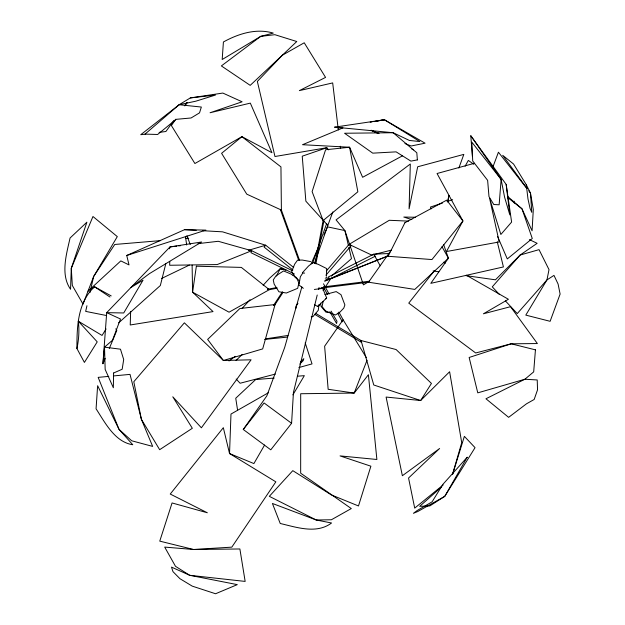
<?xml version="1.0" encoding="UTF-8"?>
<svg xmlns="http://www.w3.org/2000/svg" width="625" height="625" viewBox="0 0 625 625"><rect width="100%" height="100%" fill="white"/><g stroke="black" fill="none" stroke-linecap="round" stroke-linejoin="round"><path stroke-width="0.94" d="M169.758 261.398L169.688 265.266L217.195 264.57L251.672 250.711L291.906 270.438M130.641 311.461L130.227 324.984L213.031 311.594L192.594 292.188L192.109 265.094M326.359 276.211L326.719 268.594L318.273 264.359L313.047 262.516L308.547 266.016L302.406 272.742M76.938 348.562C78.789 339.75 79.5 330.219 78.297 321.211L97.227 341.859L84.406 362.422L76.938 348.562C76.891 327.094 77.492 302.422 94.562 286.766L111.219 295.922M301.875 286.953L284.695 347.422L266.867 395.82L243.273 429.477L270.781 449.82L291.586 423.305L293.445 392.422L317.219 295.016M102.93 363.719L106.703 312.656L170.016 246.914L201.578 242L149.344 273.688L130.938 287.492L143.023 280.18L123.727 312.969L106.703 312.656L120.484 319L112.508 340.219L104.523 347.156L102.93 363.719L105.18 358.328M318.992 304.82L318.273 310.281L313.07 316.523L311.203 316.812M448.016 201.133L448.906 195.43L447.539 201.992M315.125 263.578L323.117 220.562L312.117 191.625L325.594 149.75L349.594 147.234L362.625 177.289L402.555 155.781M315.906 263.828L323.898 220.805L323.117 220.562L357.852 191.797L349.594 147.234L302.523 144.711L342.922 127.898M323.156 301.477L322.055 306.57L325.617 310.961L335.383 314.992L339.977 312.117L343.781 308.094L344.883 304.93L340.992 294.68L336.195 291.594L324.961 294.586M86.953 305.727L85.664 311.383L106.469 315.531M89.977 292.523L93.648 276.492L117.305 236.609L92.961 216.508L71.289 268.32L70.555 289.273C60.211 274.633 66.539 253.922 70.062 238.016L86.883 222.195L71.289 268.32L72.32 285.469L83.031 304.125L93.648 276.492L114.758 244.469L160.492 240.625M318.625 289.375L319.094 287.492M165.766 263.867L160.336 285.531L118.664 322.836M169.539 248.797L170.016 246.914L176.766 246.125M452.484 474.5L461.727 442.688L449.617 371.742L420.648 400.523L386.102 397.055L402.359 475.727L439.625 448.492L408.555 478.008L414.703 508.117L443.156 484.953M452.547 474.523L464.367 436.352L475.047 447.648L444.758 496.352L429.859 505.898L419.672 506.344L441.297 487.188M312.516 263.625L326.594 223.711L327.828 225.422L314.383 263.516M324.273 286.305L323.562 288.281L321.82 287.43M458.852 168.062L463.828 154.383L417.68 166.781L409.086 208.875L410.313 164.008L336.07 219.875L344.891 230.562L363.438 284.883L367.594 282.367M332.828 211.953L327.828 225.422L305.859 201.18L302.242 156.195L326.789 147.742L328.68 149.867M492.797 167.266L498.422 152.211L526.922 188.586M367.062 360.219L354.195 393.062L300.695 393.734L300.672 473.195L351.297 508.562L331.383 519.766L316.242 519.992L272.414 503.461L280.234 523.484C296.594 527.305 316.531 534.312 331.555 522.992L316.242 519.992L269.32 496.336L292.797 470.656L331.281 494.883L358.484 505.969L370.891 466.195L340.055 455.906L376.883 459.484L368.398 374.727L354.195 393.062L328.156 389.297L324.625 346.227L343.102 319.789L338.906 312.078M109.297 348.453L116.797 330.5L115.836 328.805M311.102 263.852L318.523 247.117M323.992 234.789L327.516 226.859L344.891 230.562L348.414 245.531M276.398 276.094L280.18 268.742L285.836 269.938M465.102 166.25L468.336 160.414L473.797 164.258M264.602 445.031L253.898 463.57L229.531 453.539L223.328 427.688L170.242 494.055L207.328 512.766L172.07 502.953L159.758 541.133L193.555 549.492L239.883 548.969L245.156 581.414L189.688 575.297L171.492 567.102L173.008 571.68L179.938 578.695L192.242 586.133L215.562 593.75L237.305 584.625L189.688 575.297L175.492 566.312L164.703 547.094L193.555 549.492L231.813 547.148L275.844 481.844L229.531 453.539L230.984 414.062L268.297 392.812M292.898 394.875L304.336 375.656L297.523 376.203M106.102 328.938L102.055 335.445L78.297 321.211M323.086 290.5L329.953 279.922L325.258 278.867M282.445 291.797L273.406 305.602L275.062 304.539L283.047 292.359M293.094 275.562L294.156 273.938M297.953 303.266L295.961 306.219L295.961 308.164M175.727 119.25L171.398 125.57L194.898 163.523L241.914 136.672L271.945 152.711L250.32 103.125L210.07 112.75L242.109 101.797L222.844 93.062L190.32 97.922L179.141 104.734L140.734 134.711L145.57 134.102M184.914 105.82L187.078 102.656M390.062 251.727L368.539 282.203L320.539 288.18M173.836 120.578L165.875 131.516L159.109 132.375M184.633 105.734L186.914 102.609M243.273 429.477L264.078 402.969L291.586 423.305M434.438 270.688L408.758 303.117L475.68 352.969L511.188 343.805L537.375 343.555L510.539 306.688L483.406 313.797L508.414 299.273L466.32 275.211M326.375 270.945L349.086 244.367L389.289 220.281L408.516 221.125M325.961 275.156L351.195 245.625L349.086 244.367L371.734 255.094L391.508 250.094M242.164 308.352L250.031 299.703M263.141 285.289L269.695 278.086L280.18 268.742L285.812 270.008M300.367 362.102L303.805 358.703L303.203 360.656L299.773 364.062M236.031 360.461L242.297 354.383M314.453 304.648L317.562 306.477L326.672 298.031L322.789 288.602M317.562 306.477L319.07 305.102M325.828 298.797L326.672 298.031M331.383 276.117L351.492 258.633L348.852 247.406M179.141 104.734L145.016 134.117L157.633 134.477L176.078 119.336L191.086 117.977L199.523 112.859L201.344 107.047L179.141 104.734L195.844 101.18L215.438 95.062L190.32 97.922M229.008 360.961L235.211 356.352M161.453 278.547L189.344 265.086M126.742 255.477L184.578 229.672L205.883 230.125L126.742 255.477L129.016 264.906L120.812 260.898L87.992 291.164L94.562 286.766L109.938 297.008M324.945 280.727L388.391 255.805L324.672 281.219M442.477 203.055L430.461 207.047L431.102 208.875M447.094 201.516L452.641 199.672M248.344 250.344L265.68 245.219L293.695 267.477M275.398 374.07L240.109 383.242L236.172 379.039M298.875 367.555L312.023 363.906L305.188 342.852M474.516 163.266L437.055 173.508L462.93 220.969L446.492 251.523L499.203 241.969L489.625 198.414L500.859 234.469L511.609 222.07L506.18 184.422L470.797 135.766L472.383 156.406M276.961 287.531L267.422 289.281L269.32 289.672L276.945 288.273M342.477 127.242L338.664 127.922L334.672 127.141L384.391 119.742L425.078 143.188L411.148 145.992L404.914 143.547M373.914 121.617L384.391 119.742L419.836 141.547L409.391 140.453L393.141 132.727L334.672 127.141M370.188 122.242L372.078 121.906M373.977 121.578L384.391 119.742M265.398 338.906L287.992 335.445M323.578 286.898L369.656 281.164L368.539 282.203L414.797 289.414L448.406 258.219L443.602 244.508M314.359 289.445L321.609 288.547M178.695 245.898L180.625 245.68M197.992 243.648L218.258 241.289L251.672 250.711L250.961 252.695L293.82 273.703M264.57 339.43L287.516 337.086M108.789 376.375L98.172 377.375L119.031 429.367L132.766 444.742C114.805 442.039 105.016 422.523 96.07 408.812L97.625 385.703L119.031 429.367L131.703 440.781L152.656 446.406L141.398 419.32L130.023 374.383L113.617 375.922M185.789 238.492L188.703 238.25M274.172 378.07L255.68 379.547L235.742 398.234L237.523 409.781M389.086 253.516L373.766 254.172L328.359 276.969L329.695 279.117L375.094 256.32L373.766 254.172L380.172 265.742M304.617 273.078L302.766 273.086L300.352 276.766L298.906 284.945L303.352 288.336M415.484 217.25L403.789 217.055L411.852 219.586M184.578 229.672L196.258 230.336M203.078 230.727L222.547 231.836L265.68 245.219L264.109 247.117L292.883 269.977M433.086 270.977L438.844 271.789M465.703 275.602L495.438 279.82L520.125 255.039L537.133 243.32L529.367 239.594M329.992 312.719L325.938 312.141L321.062 306.422L320.547 303.148M310.609 261.578L302.297 260.055L297.562 260.141L294.727 264.047L291.68 271.562L295.109 277.32L299.68 280.883M379.086 133.414L371.07 130.266L378.156 133.523M411.828 149.016L413.602 149.828M325.93 277.375L328.508 278.609M443.594 262.219L445.273 263.18M315.477 313.234L361.062 340.547L396.102 349.539L431.445 383.422L420.648 400.523L373.773 385L361.062 340.547L361.055 342.109L314.641 314.297M507.648 197.492L521.984 208.828L532.078 230.789L533.312 209.508L530.484 193.133L526.289 184.727L513.57 164.039L502.703 155.336L527.078 188.5M508.023 196.781L521.984 208.828L532.281 238.516L507.297 258.93L497.672 236.648M499.5 294.586L492.273 286.844L520.125 255.039L539.039 249.656L549.008 269.617L546.961 279.914L525.797 315.117L550.117 321.312L560.117 294.07L558.094 284.055L553.977 275.383L546.961 279.914L517.25 313.594L505.414 300.922M528.781 190.812L530.484 193.133L531.789 212.336L530.062 208.445L527.961 198.836L526.289 184.727M470.797 135.766L501.125 179.422L504.578 197.141L509.828 214.906L506.18 184.422M366.398 357.688L343.102 319.789L342.359 321.828L337.695 313.258M331.109 311.141L336.969 321.227L336.602 323.508L329.766 311.734M441.977 246.68L448.406 258.219L430.805 283.344L503.422 266.945L497.25 241.734M323.516 283.805L329.109 294.086M323.703 287.555L327.43 294.406M327.68 149.469L326.789 147.742L274.961 156.508L257.352 81.43L282.352 55.219L296.773 41.516L274.875 34.695L260.75 36.344L222.187 59.516L223.414 41.969C238.57 33.688 256.125 28.055 273.305 33.102L260.75 36.344L221.367 65.922L250.203 85.359L282.352 55.219L304.234 42.781L325.562 77.398L299.359 90.633L332.68 82.914L338.32 129.938M186.922 235.773L190.266 244.484M299.5 260.156L281.391 210.062L280.953 166.898L241.914 136.672L221.594 153.312L246.758 194.148L281.391 210.062L280.5 209.898L298.609 259.992M185.477 236.367L186.641 244.984M514.047 201.18L514.281 203.102M340.281 146.25L340.508 148.172M113.594 373.008L113.344 387.742L105.164 369.438L104.523 347.156L120.469 349.188L123.695 359.531L122.164 369.258L113.594 373.008M501.125 179.422L499.148 204.797L493.773 204.5L488.992 196.641L487.633 180.359L472.719 160.992L471.812 142.141L501.125 179.422M535.438 349.852L533.688 371.875L524.875 379.242L485.953 398.773L508.625 417.344L526.461 403.828L534.172 399.469L537.539 389.82L537.227 379.961L524.875 379.242L477.773 392.852L469.141 357.469L511.188 343.805L535.438 349.852M196.367 266.203L192.594 292.188L229.055 312.188L269.32 289.672L241.352 267.406L196.367 266.203M298.867 282.992L297.68 288.32L286.352 293.016L278.914 291.766L274.148 284.133L273.266 279.945L276.008 275.805L283.555 270.945L290.617 273.859L296.555 277.602L298.867 282.992M275.062 304.539L262.688 348.906L223.391 360.484L184.367 322.828L133.797 381.742L141.398 419.32L159.656 449.688L192.328 428.281L172.781 396.797L201.383 427.805L251.078 359.805L223.391 360.484L207.641 339.43L239.867 308.523L275.062 304.539M404.906 222.742L388.109 256.289L431.961 259.555L462.93 220.969L446.672 200.156L404.906 222.742M467.188 457.25L444.758 496.352L417.789 511.516L413.414 513.312L417.07 510.594L432.094 501.828L442.906 484.336L467.188 457.25M417.375 159.914L410.891 161.109L396.109 151.859L372.75 153.156L344.562 133.25L393.141 132.727L416.812 152.758L417.375 159.914"/></g></svg>
